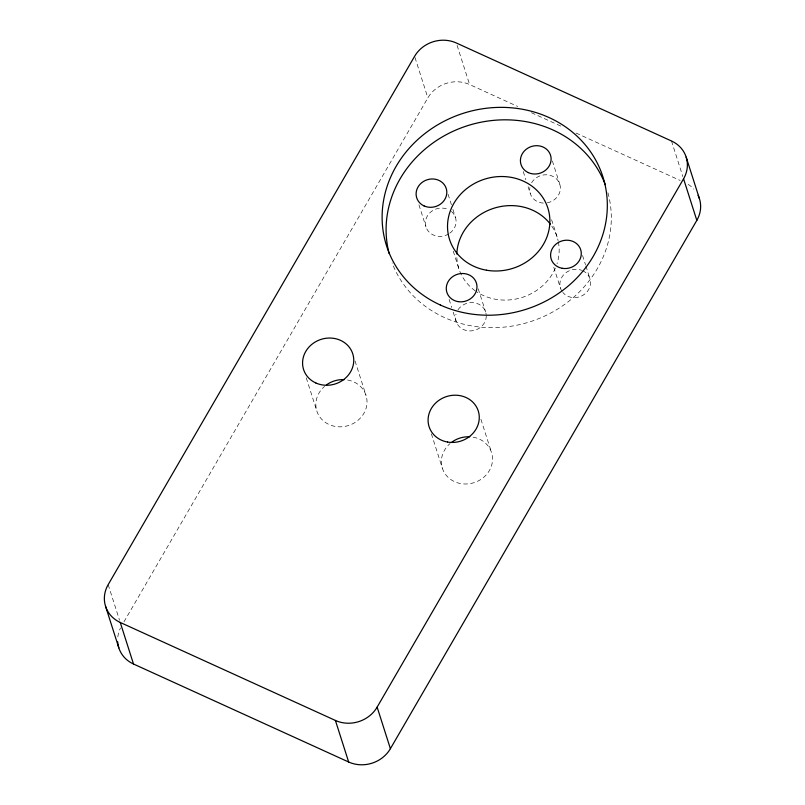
<?xml version="1.0" encoding="UTF-8"?>
<svg xmlns="http://www.w3.org/2000/svg" width="805" height="805" viewBox="0 0 805 805"><rect width="100%" height="100%" fill="white"/><g stroke="black" fill="none" stroke-linecap="round" stroke-linejoin="round"><path stroke-width="0.6" stroke-dasharray="4.03 3.02" d="M123.96 621.852L427.868 97.868A30.972 28.064 -17.7 0 1 469.597 84.555L517.665 106.441M531.401 112.7L563.44 127.291M576.028 133.026L680.175 180.461M671.491 140.986L682.861 176.607M552.371 160.96L559.797 184.234M582.538 255.487L585.517 264.795M585.879 265.962L589.964 278.761M551.586 219.705L557.151 237.153M523.24 171.535L525.836 179.686M528.07 186.669L530.294 193.653M553.78 267.23L560.471 288.18M457.089 45.362L469.597 84.555M414.988 57.497L427.868 97.868M448.073 194.246L451.414 204.722M452.893 209.37L455.499 217.521M478.24 288.774L485.667 312.048M453.235 251.09L458.81 268.538M418.942 204.822L425.996 226.94M449.11 299.359L451.706 307.5M453.195 312.159L456.163 321.467M480.917 419.284L491.533 452.541M431.369 433.794L442.358 468.228M355.025 360.942L366.023 395.376M306.242 377.817L316.848 411.063M108.172 584.641L119.543 620.263M688.144 184.365A30.972 28.064 -17.7 0 1 693.92 189.175M117.812 636.916A30.972 28.064 -17.7 0 1 120.529 627.9M473.078 437.165A25.81 23.385 -17.7 0 1 490.044 469.335A25.81 23.385 -17.7 0 1 451.474 479.981A25.81 23.385 -17.7 0 1 450.106 443.505M347.569 380A25.81 23.385 -17.7 0 1 364.524 412.17A25.81 23.385 -17.7 0 1 325.965 422.826A25.81 23.385 -17.7 0 1 324.596 386.35M551.797 226.155A51.611 46.781 -17.7 0 1 558.117 240.695M558.368 241.892A51.611 46.781 -17.7 0 1 557.04 263.728M555.42 268.065A51.611 46.781 -17.7 0 1 476.168 291.48M475.222 290.816A51.611 46.781 -17.7 0 1 456.807 256.473M531.602 182.816A15.486 14.037 -17.7 0 1 557.644 180.189A15.486 14.037 -17.7 0 1 547.35 202.81M543.345 203.091A15.486 14.037 -17.7 0 1 529.881 187.555M451.384 211.463A15.486 14.037 -17.7 0 1 449.522 233.38M448.687 233.923A15.486 14.037 -17.7 0 1 425.392 223.317A15.486 14.037 -17.7 0 1 448.164 209.451M457.975 309.814A15.486 14.037 -17.7 0 1 474.427 302.801A15.486 14.037 -17.7 0 1 486.18 314.443M486.27 315.671A15.486 14.037 -17.7 0 1 469.214 330.915A15.486 14.037 -17.7 0 1 456.002 314.151M582.629 270.691A15.486 14.037 -17.7 0 1 586.744 292.215A15.486 14.037 -17.7 0 1 562.816 292.467M562.071 291.48A15.486 14.037 -17.7 0 1 563.802 274.606A15.486 14.037 -17.7 0 1 581.743 270.319M607.916 192.727A113.555 102.909 -17.7 0 1 530.626 321.587A113.555 102.909 -17.7 0 1 392.126 262.883"/><path stroke-width="1.21" d="M120.247 622.456L335.403 720.445A30.972 28.064 -17.7 0 0 377.132 707.132L683.566 178.801A30.972 28.064 -17.7 0 0 671.491 140.986L456.334 42.987A30.972 28.064 -17.7 0 0 414.605 56.31L108.172 584.641A30.972 28.064 -17.7 0 0 120.247 622.456L133.509 664.014L348.666 762.013A30.972 28.064 -17.7 0 0 390.395 748.69L696.828 220.359A30.972 28.064 -17.7 0 0 698.066 195.283M686.172 157.136L699.434 198.694M683.566 178.801L696.828 220.359M377.132 707.132L390.395 748.69M335.403 720.445L348.666 762.013M105.566 606.306L118.828 647.864M133.509 664.014A30.972 28.064 -17.7 0 1 117.681 641.857M451.857 442.126A25.81 23.385 -17.7 0 1 469.788 436.793M326.347 384.961A25.81 23.385 -17.7 0 1 344.268 379.628M456.817 254.018A51.611 46.781 -17.7 0 1 493.757 208.284A51.611 46.781 -17.7 0 1 550.358 224.162M389.167 253.605A113.555 102.909 -17.7 0 1 467.413 125.721A113.555 102.909 -17.7 0 1 605.269 184.637M315.812 382.959A25.81 23.385 -17.7 0 0 353.757 359.845A25.81 23.385 -17.7 0 0 314.936 342.165A25.81 23.385 -17.7 0 0 315.812 382.959M447.55 442.046A25.81 23.385 -17.7 0 0 478.271 410.973A25.81 23.385 -17.7 0 0 435.233 403.446A25.81 23.385 -17.7 0 0 447.55 442.046M486.431 270.198A51.611 46.781 -17.7 0 0 547.863 208.062A51.611 46.781 -17.7 0 0 461.798 193.009A51.611 46.781 -17.7 0 0 486.431 270.198M562.252 268.307A15.486 14.037 -17.7 0 0 580.687 249.671A15.486 14.037 -17.7 0 0 554.866 245.153A15.486 14.037 -17.7 0 0 562.252 268.307M457.944 301.603A15.486 14.037 -17.7 0 0 476.379 282.958A15.486 14.037 -17.7 0 0 450.559 278.439A15.486 14.037 -17.7 0 0 457.944 301.603M424.044 205.919A15.486 14.037 -17.7 0 0 446.815 192.053A15.486 14.037 -17.7 0 0 423.521 181.437A15.486 14.037 -17.7 0 0 424.044 205.919M528.352 172.632A15.486 14.037 -17.7 0 0 551.113 158.766A15.486 14.037 -17.7 0 0 527.828 148.15A15.486 14.037 -17.7 0 0 528.352 172.632M440.355 305.025A113.555 102.909 -17.7 0 0 607.302 203.313A113.555 102.909 -17.7 0 0 436.501 125.53A113.555 102.909 -17.7 0 0 440.355 305.025"/></g></svg>
